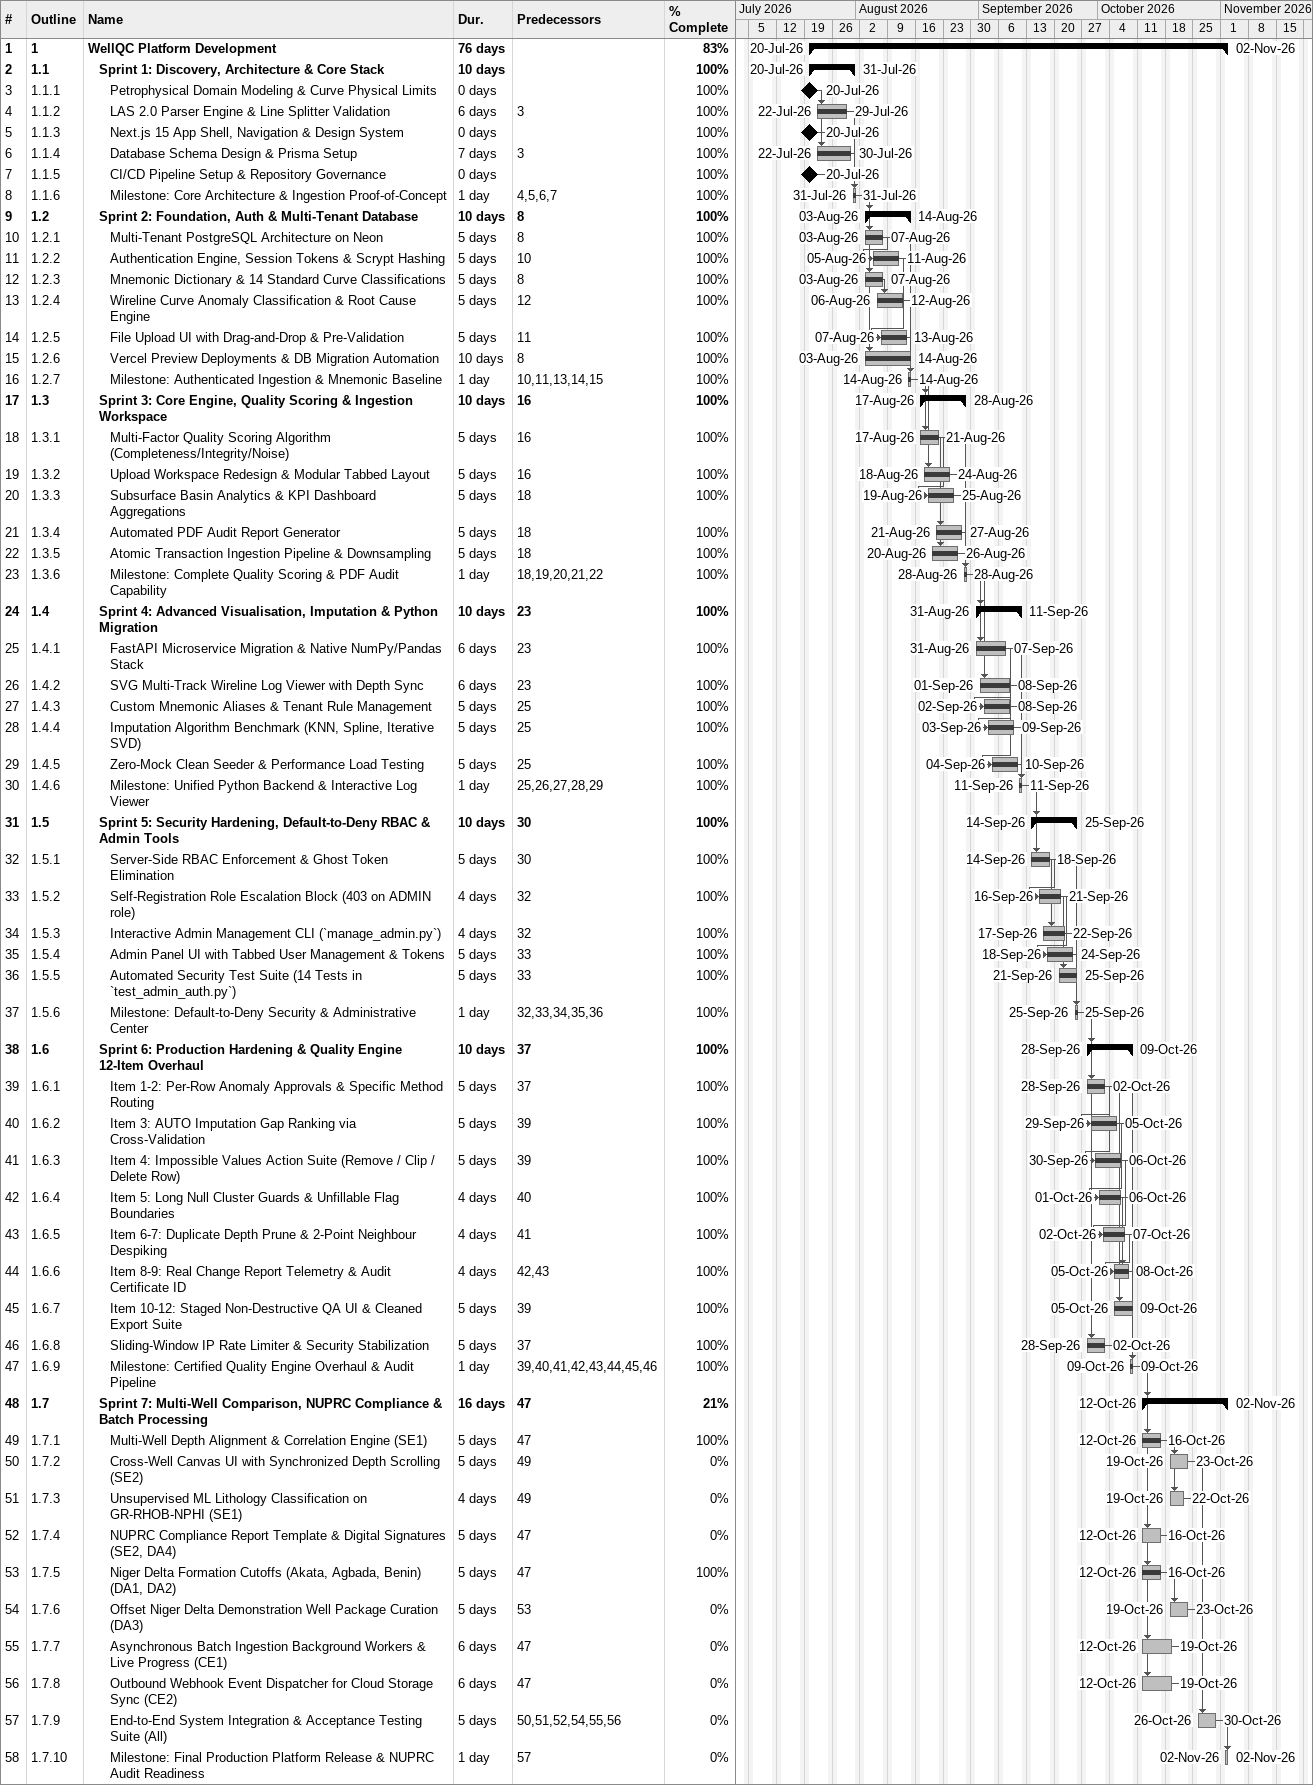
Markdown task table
| ID | WBS | Task | Duration | Start | Finish | Predecessors | % complete |
|---|---|---|---|---|---|---|---|
| 1 | 1 | **WellQC Platform Development** | 76d | 2026-07-20 | 2026-11-02 |  | 83 |
| 2 | 1.1 | **Sprint 1: Discovery, Architecture & Core Stack** | 10d | 2026-07-20 | 2026-07-31 |  | 100 |
| 3 | 1.1.1 | Petrophysical Domain Modeling & Curve Physical Limits | 0d | 2026-07-20 | 2026-07-20 |  | 100 |
| 4 | 1.1.2 | LAS 2.0 Parser Engine & Line Splitter Validation | 6d | 2026-07-22 | 2026-07-29 | 3 | 100 |
| 5 | 1.1.3 | Next.js 15 App Shell, Navigation & Design System | 0d | 2026-07-20 | 2026-07-20 |  | 100 |
| 6 | 1.1.4 | Database Schema Design & Prisma Setup | 7d | 2026-07-22 | 2026-07-30 | 3 | 100 |
| 7 | 1.1.5 | CI/CD Pipeline Setup & Repository Governance | 0d | 2026-07-20 | 2026-07-20 |  | 100 |
| 8 | 1.1.6 | Milestone: Core Architecture & Ingestion Proof-of-Concept | 1d | 2026-07-31 | 2026-07-31 | 4, 5, 6, 7 | 100 |
| 9 | 1.2 | **Sprint 2: Foundation, Auth & Multi-Tenant Database** | 10d | 2026-08-03 | 2026-08-14 | 8 | 100 |
| 10 | 1.2.1 | Multi-Tenant PostgreSQL Architecture on Neon | 5d | 2026-08-03 | 2026-08-07 | 8 | 100 |
| 11 | 1.2.2 | Authentication Engine, Session Tokens & Scrypt Hashing | 5d | 2026-08-05 | 2026-08-11 | 10 | 100 |
| 12 | 1.2.3 | Mnemonic Dictionary & 14 Standard Curve Classifications | 5d | 2026-08-03 | 2026-08-07 | 8 | 100 |
| 13 | 1.2.4 | Wireline Curve Anomaly Classification & Root Cause Engine | 5d | 2026-08-06 | 2026-08-12 | 12 | 100 |
| 14 | 1.2.5 | File Upload UI with Drag-and-Drop & Pre-Validation | 5d | 2026-08-07 | 2026-08-13 | 11 | 100 |
| 15 | 1.2.6 | Vercel Preview Deployments & DB Migration Automation | 10d | 2026-08-03 | 2026-08-14 | 8 | 100 |
| 16 | 1.2.7 | Milestone: Authenticated Ingestion & Mnemonic Baseline | 1d | 2026-08-14 | 2026-08-14 | 10, 11, 13, 14, 15 | 100 |
| 17 | 1.3 | **Sprint 3: Core Engine, Quality Scoring & Ingestion Workspace** | 10d | 2026-08-17 | 2026-08-28 | 16 | 100 |
| 18 | 1.3.1 | Multi-Factor Quality Scoring Algorithm (Completeness/Integrity/Noise) | 5d | 2026-08-17 | 2026-08-21 | 16 | 100 |
| 19 | 1.3.2 | Upload Workspace Redesign & Modular Tabbed Layout | 5d | 2026-08-18 | 2026-08-24 | 16 | 100 |
| 20 | 1.3.3 | Subsurface Basin Analytics & KPI Dashboard Aggregations | 5d | 2026-08-19 | 2026-08-25 | 18 | 100 |
| 21 | 1.3.4 | Automated PDF Audit Report Generator | 5d | 2026-08-21 | 2026-08-27 | 18 | 100 |
| 22 | 1.3.5 | Atomic Transaction Ingestion Pipeline & Downsampling | 5d | 2026-08-20 | 2026-08-26 | 18 | 100 |
| 23 | 1.3.6 | Milestone: Complete Quality Scoring & PDF Audit Capability | 1d | 2026-08-28 | 2026-08-28 | 18, 19, 20, 21, 22 | 100 |
| 24 | 1.4 | **Sprint 4: Advanced Visualisation, Imputation & Python Migration** | 10d | 2026-08-31 | 2026-09-11 | 23 | 100 |
| 25 | 1.4.1 | FastAPI Microservice Migration & Native NumPy/Pandas Stack | 6d | 2026-08-31 | 2026-09-07 | 23 | 100 |
| 26 | 1.4.2 | SVG Multi-Track Wireline Log Viewer with Depth Sync | 6d | 2026-09-01 | 2026-09-08 | 23 | 100 |
| 27 | 1.4.3 | Custom Mnemonic Aliases & Tenant Rule Management | 5d | 2026-09-02 | 2026-09-08 | 25 | 100 |
| 28 | 1.4.4 | Imputation Algorithm Benchmark (KNN, Spline, Iterative SVD) | 5d | 2026-09-03 | 2026-09-09 | 25 | 100 |
| 29 | 1.4.5 | Zero-Mock Clean Seeder & Performance Load Testing | 5d | 2026-09-04 | 2026-09-10 | 25 | 100 |
| 30 | 1.4.6 | Milestone: Unified Python Backend & Interactive Log Viewer | 1d | 2026-09-11 | 2026-09-11 | 25, 26, 27, 28, 29 | 100 |
| 31 | 1.5 | **Sprint 5: Security Hardening, Default-to-Deny RBAC & Admin Tools** | 10d | 2026-09-14 | 2026-09-25 | 30 | 100 |
| 32 | 1.5.1 | Server-Side RBAC Enforcement & Ghost Token Elimination | 5d | 2026-09-14 | 2026-09-18 | 30 | 100 |
| 33 | 1.5.2 | Self-Registration Role Escalation Block (403 on ADMIN role) | 4d | 2026-09-16 | 2026-09-21 | 32 | 100 |
| 34 | 1.5.3 | Interactive Admin Management CLI (`manage_admin.py`) | 4d | 2026-09-17 | 2026-09-22 | 32 | 100 |
| 35 | 1.5.4 | Admin Panel UI with Tabbed User Management & Tokens | 5d | 2026-09-18 | 2026-09-24 | 33 | 100 |
| 36 | 1.5.5 | Automated Security Test Suite (14 Tests in `test_admin_auth.py`) | 5d | 2026-09-21 | 2026-09-25 | 33 | 100 |
| 37 | 1.5.6 | Milestone: Default-to-Deny Security & Administrative Center | 1d | 2026-09-25 | 2026-09-25 | 32, 33, 34, 35, 36 | 100 |
| 38 | 1.6 | **Sprint 6: Production Hardening & Quality Engine 12-Item Overhaul** | 10d | 2026-09-28 | 2026-10-09 | 37 | 100 |
| 39 | 1.6.1 | Item 1-2: Per-Row Anomaly Approvals & Specific Method Routing | 5d | 2026-09-28 | 2026-10-02 | 37 | 100 |
| 40 | 1.6.2 | Item 3: AUTO Imputation Gap Ranking via Cross-Validation | 5d | 2026-09-29 | 2026-10-05 | 39 | 100 |
| 41 | 1.6.3 | Item 4: Impossible Values Action Suite (Remove / Clip / Delete Row) | 5d | 2026-09-30 | 2026-10-06 | 39 | 100 |
| 42 | 1.6.4 | Item 5: Long Null Cluster Guards & Unfillable Flag Boundaries | 4d | 2026-10-01 | 2026-10-06 | 40 | 100 |
| 43 | 1.6.5 | Item 6-7: Duplicate Depth Prune & 2-Point Neighbour Despiking | 4d | 2026-10-02 | 2026-10-07 | 41 | 100 |
| 44 | 1.6.6 | Item 8-9: Real Change Report Telemetry & Audit Certificate ID | 4d | 2026-10-05 | 2026-10-08 | 42, 43 | 100 |
| 45 | 1.6.7 | Item 10-12: Staged Non-Destructive QA UI & Cleaned Export Suite | 5d | 2026-10-05 | 2026-10-09 | 39 | 100 |
| 46 | 1.6.8 | Sliding-Window IP Rate Limiter & Security Stabilization | 5d | 2026-09-28 | 2026-10-02 | 37 | 100 |
| 47 | 1.6.9 | Milestone: Certified Quality Engine Overhaul & Audit Pipeline | 1d | 2026-10-09 | 2026-10-09 | 39, 40, 41, 42, 43, 44, 45, 46 | 100 |
| 48 | 1.7 | **Sprint 7: Multi-Well Comparison, NUPRC Compliance & Batch Processing** | 16d | 2026-10-12 | 2026-11-02 | 47 | 21 |
| 49 | 1.7.1 | Multi-Well Depth Alignment & Correlation Engine (SE1) | 5d | 2026-10-12 | 2026-10-16 | 47 | 100 |
| 50 | 1.7.2 | Cross-Well Canvas UI with Synchronized Depth Scrolling (SE2) | 5d | 2026-10-19 | 2026-10-23 | 49 | 0 |
| 51 | 1.7.3 | Unsupervised ML Lithology Classification on GR-RHOB-NPHI (SE1) | 4d | 2026-10-19 | 2026-10-22 | 49 | 0 |
| 52 | 1.7.4 | NUPRC Compliance Report Template & Digital Signatures (SE2, DA4) | 5d | 2026-10-12 | 2026-10-16 | 47 | 0 |
| 53 | 1.7.5 | Niger Delta Formation Cutoffs (Akata, Agbada, Benin) (DA1, DA2) | 5d | 2026-10-12 | 2026-10-16 | 47 | 100 |
| 54 | 1.7.6 | Offset Niger Delta Demonstration Well Package Curation (DA3) | 5d | 2026-10-19 | 2026-10-23 | 53 | 0 |
| 55 | 1.7.7 | Asynchronous Batch Ingestion Background Workers & Live Progress (CE1) | 6d | 2026-10-12 | 2026-10-19 | 47 | 0 |
| 56 | 1.7.8 | Outbound Webhook Event Dispatcher for Cloud Storage Sync (CE2) | 6d | 2026-10-12 | 2026-10-19 | 47 | 0 |
| 57 | 1.7.9 | End-to-End System Integration & Acceptance Testing Suite (All) | 5d | 2026-10-26 | 2026-10-30 | 50, 51, 52, 54, 55, 56 | 0 |
| 58 | 1.7.10 | Milestone: Final Production Platform Release & NUPRC Audit Readiness | 1d | 2026-11-02 | 2026-11-02 | 57 | 0 |
